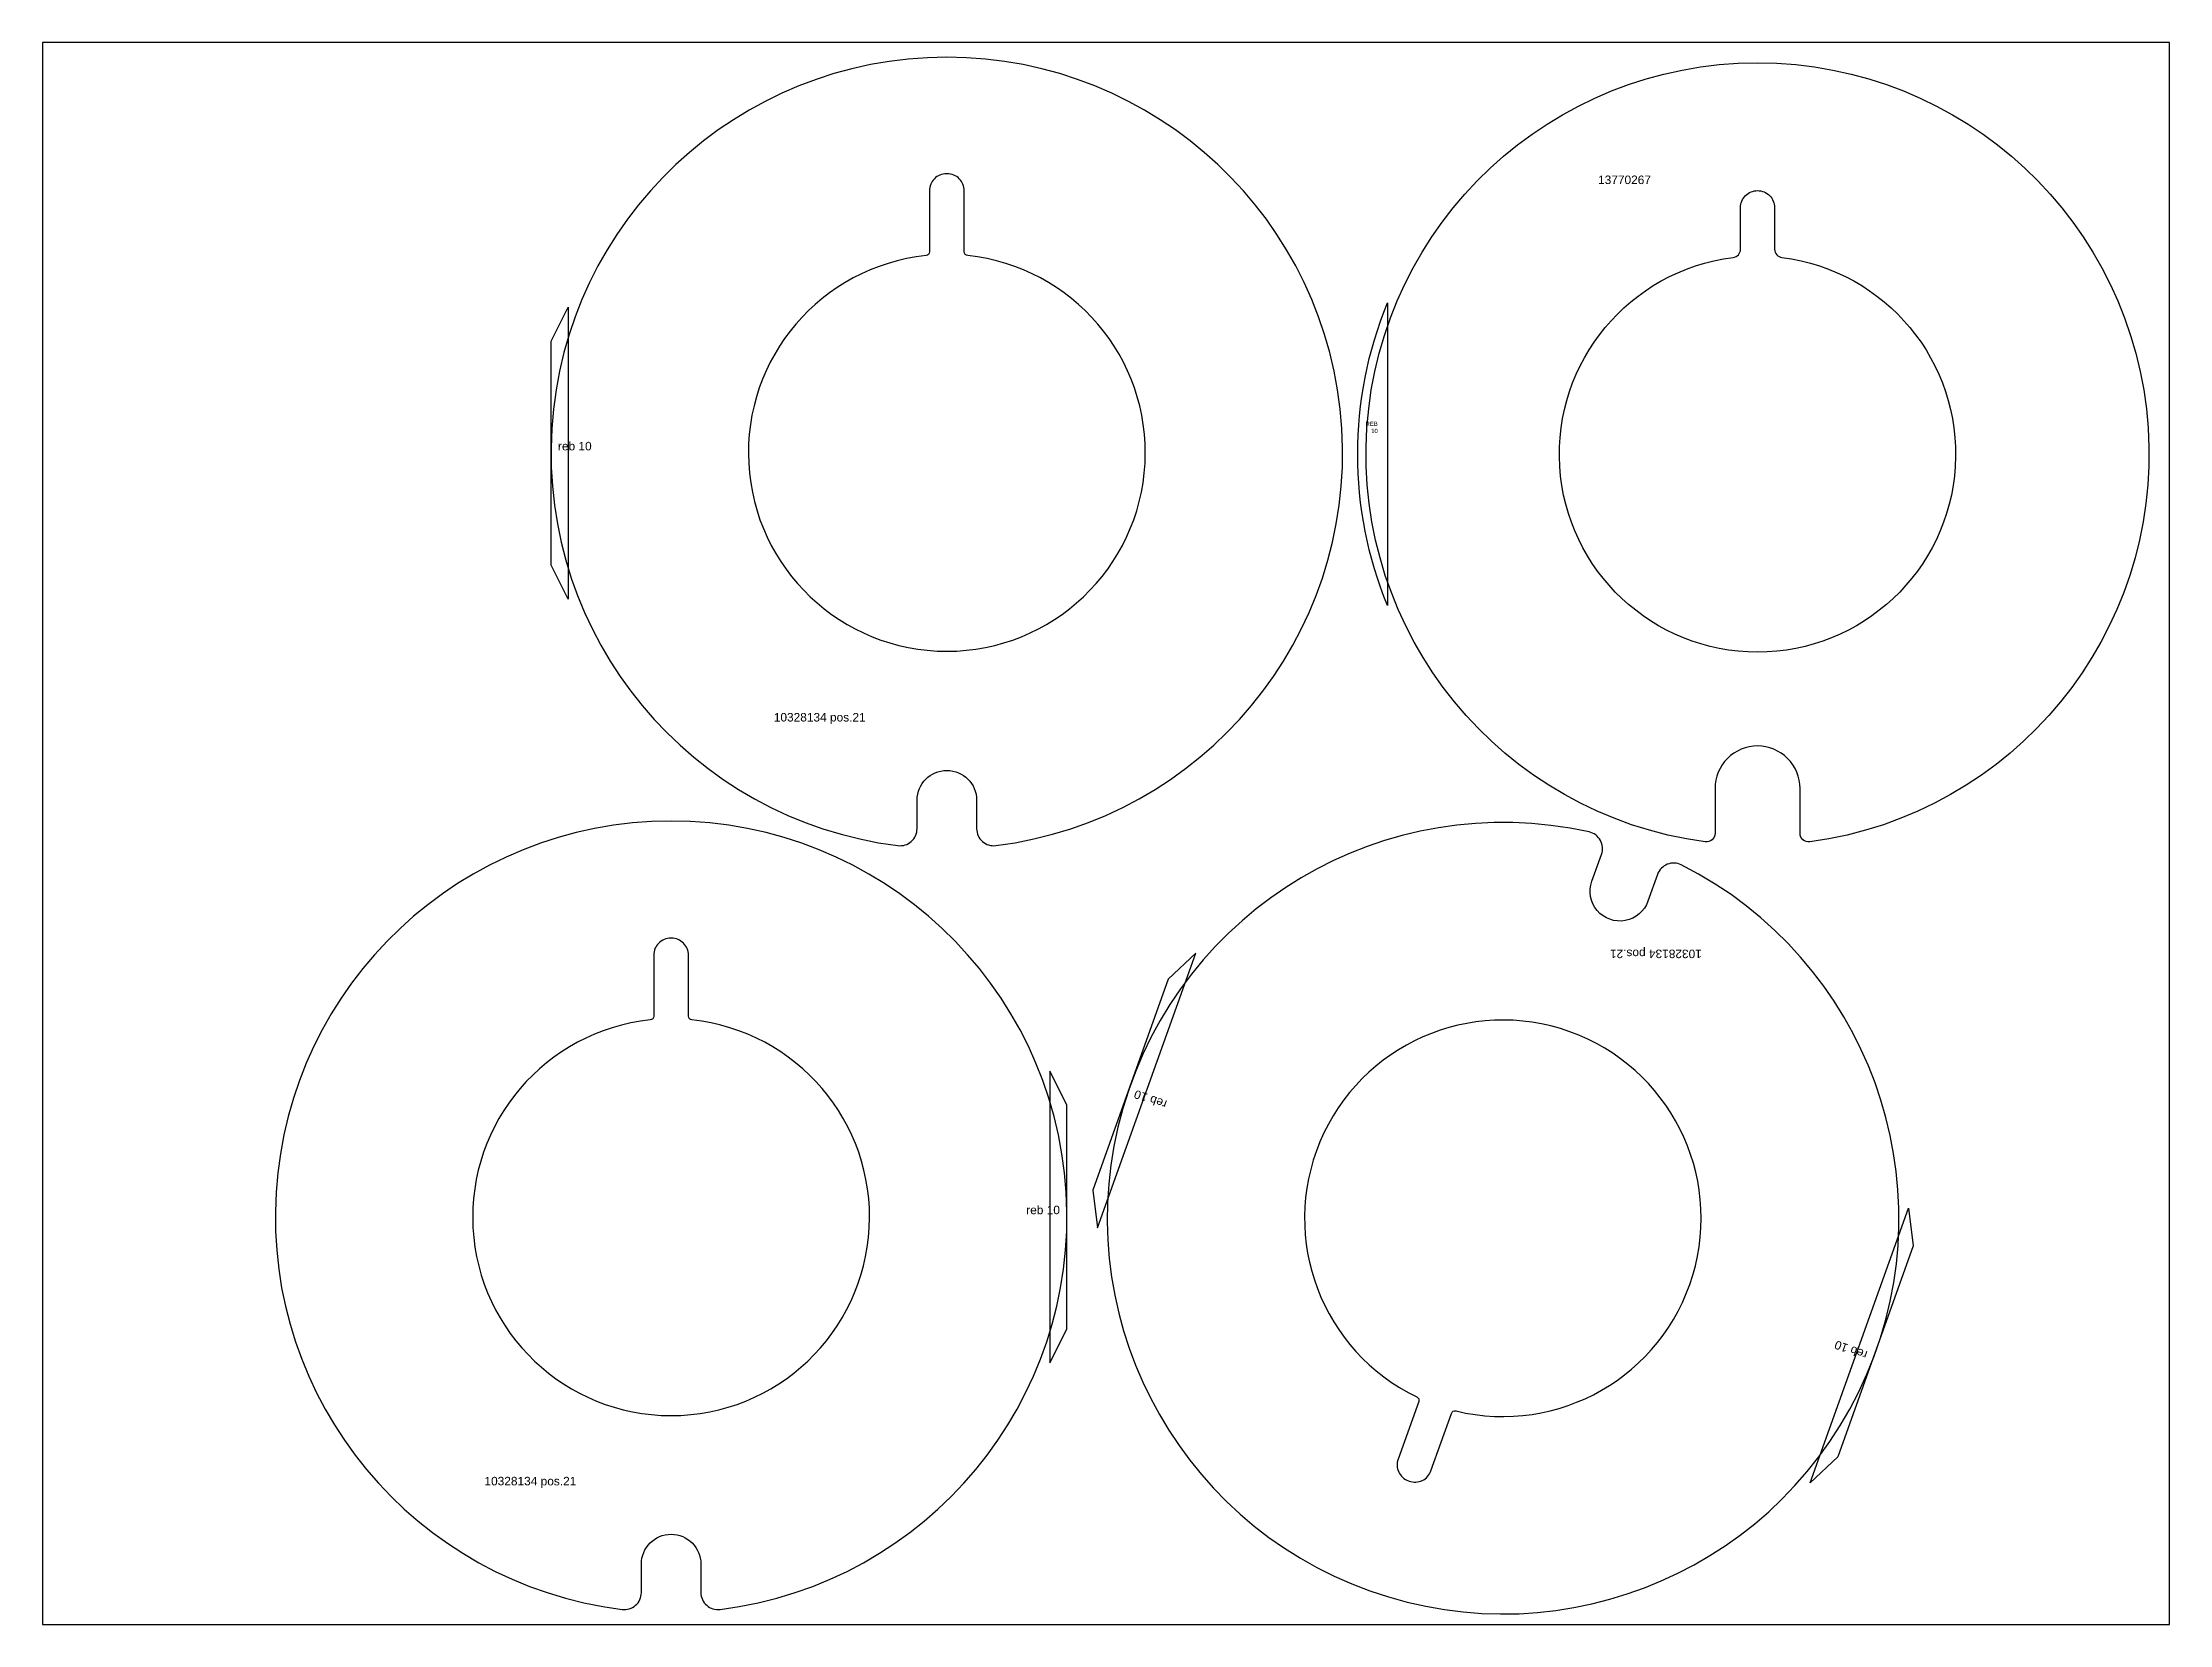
# Model space of a CAD drawing. Header units: millimetres. Extents: x 6426 to 8926, y 8609 to 10469.
import ezdxf

# ---------------------------------------------------------------- set-up
doc = ezdxf.new("R2010")
doc.units = ezdxf.units.MM
for name, color, linetype in [('10328134', 7, 'Continuous'), ('13770267', 7, 'Continuous'), ('Rebaixo', 6, 'Continuous'), ('Texto', 3, 'Continuous')]:
    doc.layers.add(name, color=color, linetype=linetype)
doc.styles.get("Standard").update_dxf_attribs({"font": 'arial.ttf'})

msp = doc.modelspace()

# ---------------------------------------------------------------- linework, layer by layer
msp.add_lwpolyline([(6426.1, 8608.5), (8926.1, 8608.5), (8926.1, 10468.5), (6426.1, 10468.5)], close=True)
at = {"layer": '10328134'}
for points in [[(7524, 9577.7), (7524, 9544.2, 0.45099), (7546.5, 9524.3, 16.119783), (7431.5, 9524.3, 0.45099), (7454, 9544.2), (7454, 9577.7, -1)], [(7468.5, 10294.2), (7468.5, 10222.4, -0.383716), (7464.5, 10218, 18.987333), (7513.5, 10218, -0.383716), (7509.5, 10222.4), (7509.5, 10294.2, 0.414214), (7489.5, 10314.2), (7488.5, 10314.2, 0.414214)], [(7199.9, 8679.6), (7199.9, 8646, 0.45099), (7222.4, 8626.2, 16.119783), (7107.4, 8626.2, 0.45099), (7129.9, 8646), (7129.9, 8679.6, -1)], [(8247.2, 9482.4), (8258.5, 9514, 0.45099), (8244, 9540.3, 16.119783), (8352.3, 9501.6, 0.45099), (8324.4, 9490.5), (8313.1, 9458.8, -1)], [(7144.4, 9395.5), (7144.4, 9323.8, -0.383716), (7140.4, 9319.3, 18.987333), (7189.4, 9319.3, -0.383716), (7185.3, 9323.8), (7185.3, 9395.5, 0.414214), (7165.4, 9415.4), (7164.4, 9415.4, 0.414214)], [(8058, 8789.1), (8082.2, 8856.7, -0.383716), (8087.5, 8859.6, 18.987333), (8041.4, 8876.1, -0.383716), (8043.6, 8870.5), (8019.4, 8802.9, 0.414214), (8031.5, 8777.4), (8032.5, 8777, 0.414214)]]:
    msp.add_lwpolyline(points, format="xyb", close=True, dxfattribs=at)
at = {"layer": '13770267', "color": 32}
for points in [[(8503.2, 9528.6, -0.453948), (8491.9, 9538.5), (8491.9, 9591.4, 0.414214), (8441.9, 9641.4), (8441.9, 9641.4, 0.414214), (8391.9, 9591.4), (8391.9, 9538.5, -0.453948), (8380.5, 9528.6, -14.933034)], [(8413.1, 10215.7, 0.378409), (8421.9, 10225.6), (8421.9, 10274.4, -0.414214), (8441.9, 10294.4), (8441.9, 10294.4, -0.414214), (8461.9, 10274.4), (8461.9, 10225.6, 0.378409), (8470.6, 10215.7, -16.138035)]]:
    msp.add_lwpolyline(points, format="xyb", close=True, dxfattribs=at)
at = {"layer": 'Rebaixo'}
for points in [[(7024, 10117.5), (7044, 10157.3), (7044, 9814.2), (7024, 9854)], [(7660.5, 9119.1), (7665.9, 9074.9), (7781.5, 9398), (7749.3, 9367.2)], [(7629.9, 9219.4), (7609.9, 9259.2), (7609.9, 8916), (7629.9, 8955.9)], [(8536.1, 8805.7), (8503.9, 8775), (8619.5, 9098.1), (8624.9, 9053.9)]]:
    msp.add_lwpolyline(points, close=True, dxfattribs=at)
at = {"layer": 'Rebaixo', "color": 32}
msp.add_lwpolyline([(8006.9, 10162.4), (8006.9, 9806.5, -0.196657)], format="xyb", close=True, dxfattribs=at)

# ---------------------------------------------------------------- texts
at = {"layer": 'Rebaixo', "color": 32, "insert": (7995.5, 10022.7), "char_height": 5, "attachment_point": 3}
msp.add_mtext_dynamic_manual_height_columns('REB 10', width=7.343, gutter_width=12.5, heights=[0], dxfattribs=at)
at = {"layer": 'Rebaixo', "char_height": 10}
for insert, attachment_point in [((7071.5, 9999), 3), ((7582.3, 9100.9), 1)]:
    msp.add_mtext_dynamic_manual_height_columns('reb 10', width=47.215, gutter_width=12.5, heights=[0], dxfattribs=dict(at, insert=insert, attachment_point=attachment_point))
at = {"layer": 'Rebaixo', "char_height": 10, "rotation": 160.3105}
for insert, attachment_point in [((7745.2, 9214.6), 1), ((8531.3, 8933.3), 3)]:
    msp.add_mtext_dynamic_manual_height_columns('reb 10', width=47.215, gutter_width=12.5, heights=[0], dxfattribs=dict(at, insert=insert, attachment_point=attachment_point))
at = {"layer": 'Texto', "color": 32, "insert": (8316.6, 10312.1), "char_height": 10, "attachment_point": 3}
msp.add_mtext_dynamic_manual_height_columns('13770267', width=96.527, gutter_width=12.5, heights=[0], dxfattribs=at)
at = {"layer": 'Texto', "char_height": 10, "attachment_point": 1}
for insert in [(7285.6, 9680.2), (6945.5, 8782.1)]:
    msp.add_mtext_dynamic_manual_height_columns('10328134 pos.21', width=313.979, gutter_width=12.5, heights=[0], dxfattribs=dict(at, insert=insert))
at = {"layer": 'Texto', "insert": (8376.4, 9392), "char_height": 10, "attachment_point": 1, "rotation": 180}
msp.add_mtext_dynamic_manual_height_columns('10328134 pos.21', width=313.979, gutter_width=12.5, heights=[0], dxfattribs=at)

doc.saveas('drawing.dxf')
